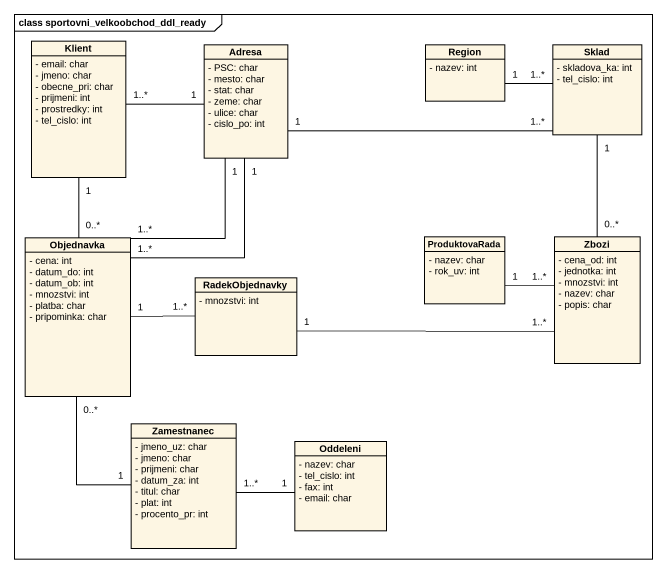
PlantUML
@startuml
mainframe class sportovni_velkoobchod_ddl_ready
hide circle
hide empty members
skinparam classAttributeIconSize 0
class Klient {
  - email: char
  - jmeno: char
  - obecne_pri: char
  - prijmeni: int
  - prostredky: int
  - tel_cislo: int
}
class Adresa {
  - PSC: char
  - mesto: char
  - stat: char
  - zeme: char
  - ulice: char
  - cislo_po: int
}
class Region {
  - nazev: int
}
class Sklad {
  - skladova_ka: int
  - tel_cislo: int
}
class Objednavka {
  - cena: int
  - datum_do: int
  - datum_ob: int
  - mnozstvi: int
  - platba: char
  - pripominka: char
}
class ProduktovaRada {
  - nazev: char
  - rok_uv: int
}
class Zbozi {
  - cena_od: int
  - jednotka: int
  - mnozstvi: int
  - nazev: char
  - popis: char
}
class RadekObjednavky {
  - mnozstvi: int
}
class Zamestnanec {
  - jmeno_uz: char
  - jmeno: char
  - prijmeni: char
  - datum_za: int
  - titul: char
  - plat: int
  - procento_pr: int
}
class Oddeleni {
  - nazev: char
  - tel_cislo: int
  - fax: int
  - email: char
}
Klient "1..*" -right- "1" Adresa
Klient "1" -- "0..*" Objednavka
Adresa "1" -- "1..*" Objednavka
Region "1" -right- "1..*" Sklad
Sklad "1..*" -left- "1" Adresa
Objednavka "1..*" -up- "1" Adresa
ProduktovaRada "1" -right- "1..*" Zbozi
Zbozi "0..*" -up- "1" Sklad
RadekObjednavky "1..*" -left- "1" Objednavka
RadekObjednavky "1" -right- "1..*" Zbozi
Zamestnanec "1" -up- "0..*" Objednavka
Oddeleni "1" -left- "1..*" Zamestnanec
@enduml
